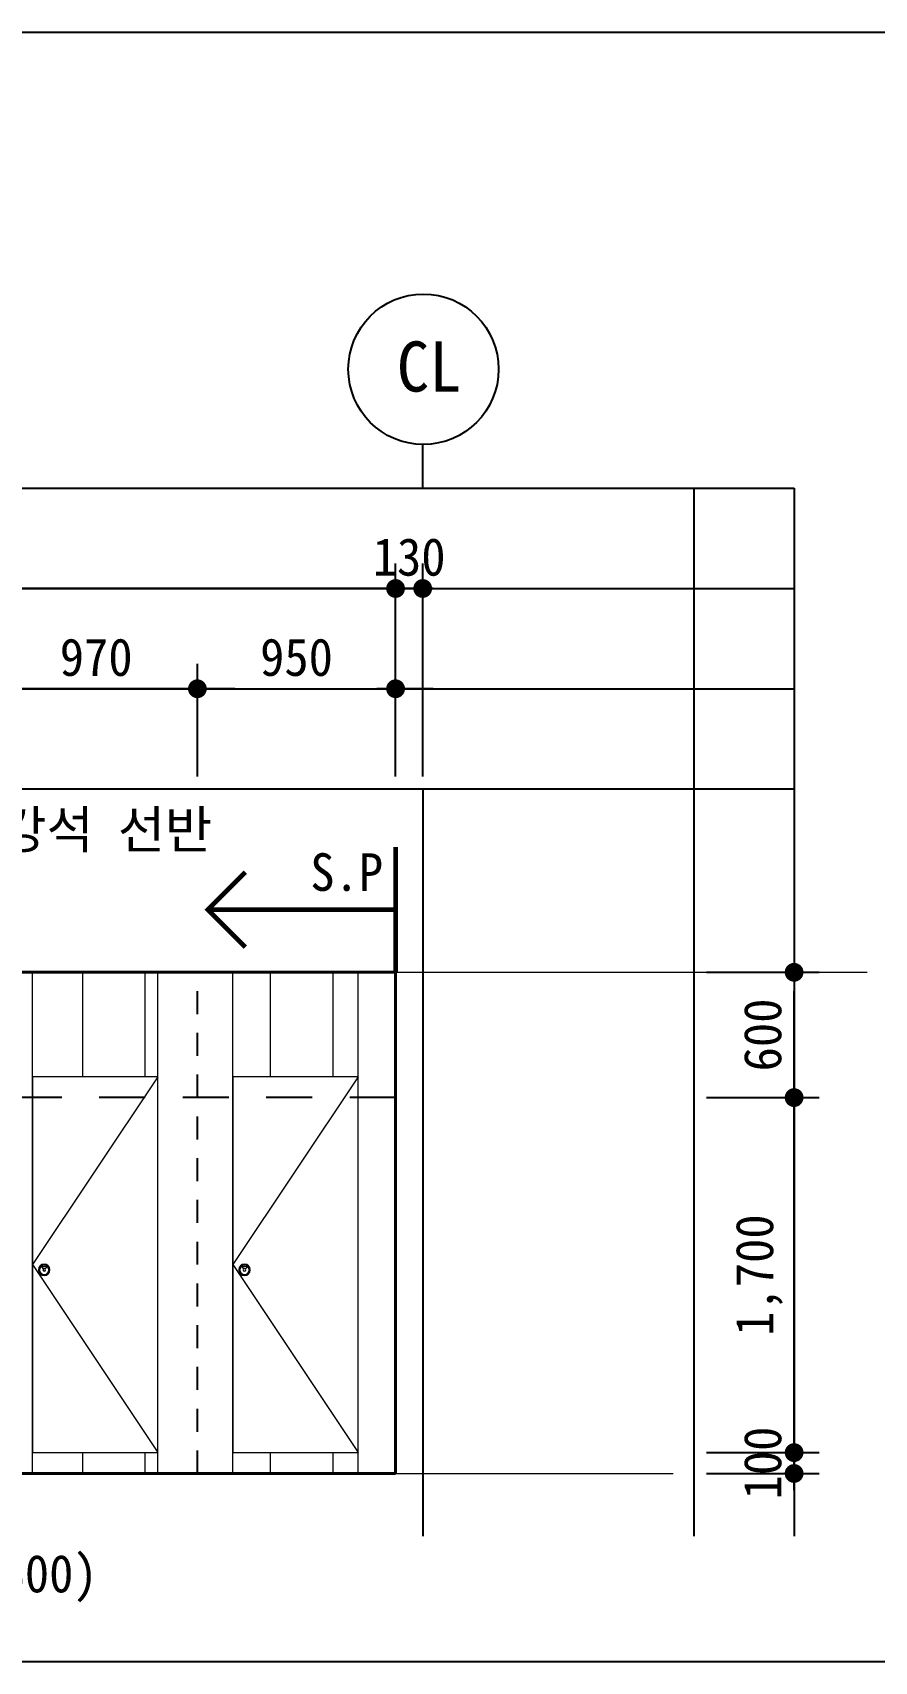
# Model space of a CAD drawing. Header units: millimetres. Extents: x -423835 to -174325, y -1379898 to -1311126.
# Drawn here: x -416644 to -412609, y -1371132 to -1363332 of the extents above; entities that cross this region are included whole.
import ezdxf
from ezdxf.enums import TextEntityAlignment as Align

# ---------------------------------------------------------------- set-up
doc = ezdxf.new("R2010")
doc.units = ezdxf.units.MM
doc.header["$LTSCALE"] = 100
doc.header["$MEASUREMENT"] = 0
doc.header["$PDSIZE"] = -10
doc.linetypes.add('HID', pattern=[2, 1.1, -0.9])
doc.layers.get('0').update_dxf_attribs({"linetype": 'CONTINUOUS'})
doc.layers.get('Defpoints').update_dxf_attribs({"color": 153, "linetype": 'CONTINUOUS'})
for name, color, linetype, lineweight in [('A-AXIS-BUBL', 7, 'CONTINUOUS', 25), ('A-DWXK-OPEN', 1, 'HID', 15), ('A-ELEV-LIN1', 2, 'CONTINUOUS', 40), ('A-MKXS-TEXT1', 3, 'CONTINUOUS', 25), ('A-WAXK-PATT', 8, 'CONTINUOUS', 18), ('A-WAXM-CUBI', 6, 'CONTINUOUS', 20), ('A-XXXX-FIN2', 6, 'CONTINUOUS', 20), ('A-XXXX-TXT2', 3, 'CONTINUOUS', 25)]:
    doc.layers.add(name, color=color, linetype=linetype, lineweight=lineweight)
for name, color, linetype in [('A-DIMS', 7, 'CONTINUOUS'), ('AA-AXIS-LINE-1', 1, 'CONTINUOUS'), ('AA-TEX-3', 3, 'CONTINUOUS'), ('IN-F-PAT', 8, 'CONTINUOUS'), ('IN-TEXT-FIN', 3, 'CONTINUOUS'), ('방수', 7, 'HID')]:
    doc.layers.add(name, color=color, linetype=linetype)
doc.layers.add('A-XXXX-NPLT', color=144, linetype='CONTINUOUS', lineweight=0, plot=False)
doc.styles.add('HY울릉도L', font='')
doc.styles.add('돋움체', font='')
doc.styles.get('HY울릉도L').set_extended_font_data('HYwulM')
doc.styles.get('돋움체').set_extended_font_data('DotumChe')
doc.dimstyles.new('CDIM', dxfattribs={"dimtxt": 3, "dimasz": 1.5, "dimexe": 2, "dimexo": 1, "dimgap": 1, "dimtad": 1, "dimdec": 0, "dimrnd": 0.5, "dimzin": 0, "dimdsep": 32, "dimlunit": 6, "dimtxsty": 'HY울릉도L', "dimblk1": '_CIDOT', "dimblk2": '_CIDOT', "dimsah": 1, "dimcen": 5.5, "dimclrd": 2, "dimclre": 2, "dimclrt": 7, "dimadec": 0, "dimazin": 0, "dimtfac": 1, "dimtdec": 0, "dimtix": 1, "dimtmove": 2, "dimatfit": 1, "dimldrblk": '_CIDOT', "dimfxl": 1, "dimtolj": 1, "dimtzin": 0, "dimlwd": -1, "dimarcsym": 0})
pattern_1 = [(90, (-414904.17, -1370232.08), (-300, 2e-14), []), (180, (-414904.2, -1370232.1), (-7e-14, -600), [])]

# ---------------------------------------------------------------- blocks, each defined once
blk = doc.blocks.new('_CIDOT')
at = {"color": 0, "linetype": 'ByBlock'}
blk.add_line((2, 0), (-1, 0), dxfattribs=at)
at = {"color": 0, "linetype": 'ByBlock', "const_width": 0.5}
blk.add_lwpolyline([(-0.25, 0, 1), (0.25, 0, 1)], format="xyb", close=True, dxfattribs=at)
blk = doc.blocks.new('*D424')
at = {"layer": 'A-DIMS', "lineweight": -2, "transparency": 16777216}
for p, q in [((-420394.2, -1366894.3), (-420394.2, -1365874.3)), ((-414904.2, -1366814.3), (-414904.2, -1365874.3))]:
    blk.add_line(p, q, dxfattribs=at)
at = {"layer": 'A-DIMS', "transparency": 16777216}
blk.add_line((-414994.2, -1365994.3), (-420304.2, -1365994.3), dxfattribs=at)
at = {"layer": 'Defpoints', "color": 0, "transparency": 16777216}
for p in [(-420394.2, -1365994.3), (-414904.2, -1366874.3), (-420394.2, -1366954.3)]:
    blk.add_point(p, dxfattribs=at)
at = {"layer": 'A-DIMS', "transparency": 16777216, "xscale": 90, "yscale": 90, "zscale": 90, "rotation": 180}
blk.add_blockref('_CIDOT', (-420394.2, -1365994.3), dxfattribs=at)
at = {"layer": 'A-DIMS', "transparency": 16777216, "xscale": 90, "yscale": 90, "zscale": 90}
blk.add_blockref('_CIDOT', (-414904.2, -1365994.3), dxfattribs=at)
at = {"layer": 'A-DIMS', "color": 3, "transparency": 16777216, "insert": (-417649.2, -1365827.2), "char_height": 180, "attachment_point": 5, "style": '돋움체'}
blk.add_mtext('\\A1;5,490', dxfattribs=at)
blk = doc.blocks.new('*D425')
at = {"layer": 'A-DIMS', "lineweight": -2, "transparency": 16777216}
for p, q in [((-414904.2, -1366894.3), (-414904.2, -1365874.3)), ((-414774.2, -1366894.3), (-414774.2, -1365874.3))]:
    blk.add_line(p, q, dxfattribs=at)
at = {"layer": 'A-DIMS', "transparency": 16777216}
for p, q in [((-414994.2, -1365994.3), (-415084.2, -1365994.3)), ((-414774.2, -1365994.3), (-414904.2, -1365994.3)), ((-414684.2, -1365994.3), (-414594.2, -1365994.3))]:
    blk.add_line(p, q, dxfattribs=at)
at = {"layer": 'Defpoints', "color": 0, "transparency": 16777216}
for p in [(-414904.2, -1365994.3), (-414904.2, -1366954.3), (-414774.2, -1366954.3)]:
    blk.add_point(p, dxfattribs=at)
at = {"layer": 'A-DIMS', "transparency": 16777216, "xscale": 90, "yscale": 90, "zscale": 90}
blk.add_blockref('_CIDOT', (-414904.2, -1365994.3), dxfattribs=at)
at = {"layer": 'A-DIMS', "transparency": 16777216, "xscale": 90, "yscale": 90, "zscale": 90, "rotation": 180}
blk.add_blockref('_CIDOT', (-414774.2, -1365994.3), dxfattribs=at)
at = {"layer": 'A-DIMS', "color": 3, "transparency": 16777216, "insert": (-414839.2, -1365844.2), "char_height": 180, "attachment_point": 5, "style": '돋움체'}
blk.add_mtext('\\A1;130', dxfattribs=at)
blk = doc.blocks.new('큐비클')
at = {"layer": 'A-DWXK-OPEN', "ltscale": 50}
blk.add_lwpolyline([(0, 1900), (600, 1000), (0, 100)], dxfattribs=at)
at = {"layer": 'A-WAXM-CUBI'}
for p, q in [((0, 0), (0, 2400)), ((600, 0), (600, 2400)), ((532, 987.7), (539.1, 980.6)), ((556, 987.7), (548.9, 980.6))]:
    blk.add_line(p, q, dxfattribs=at)
blk.add_lwpolyline([(600, 100), (0, 100), (0, 1900), (600, 1900)], close=True, dxfattribs=at)
for radius in [27.5, 22.8, 6]:
    blk.add_circle((544, 975), radius, dxfattribs=at)
for radius, start, end in [(17.5, 46.63725, 133.36275), (7.5, 48.82255, 131.17745)]:
    blk.add_arc((544, 975), radius, start, end, dxfattribs=at)
blk = doc.blocks.new('*D429')
at = {"layer": 'A-DIMS', "transparency": 16777216}
for p, q in [((-412994.2, -1370042.1), (-412994.2, -1369952.1)), ((-412994.2, -1370232.1), (-412994.2, -1370132.1)), ((-412994.2, -1370322.1), (-412994.2, -1370412.1))]:
    blk.add_line(p, q, dxfattribs=at)
at = {"layer": 'A-DIMS', "lineweight": -2, "transparency": 16777216}
for p, q in [((-413414.2, -1370132.1), (-412874.2, -1370132.1)), ((-413414.2, -1370232.1), (-412874.2, -1370232.1))]:
    blk.add_line(p, q, dxfattribs=at)
at = {"layer": 'Defpoints', "color": 0, "transparency": 16777216}
for p in [(-413474.2, -1370132.1), (-412994.2, -1370132.1), (-413474.2, -1370232.1)]:
    blk.add_point(p, dxfattribs=at)
at = {"layer": 'A-DIMS', "transparency": 16777216, "xscale": 90, "yscale": 90, "zscale": 90}
for p, rotation in [((-412994.2, -1370132.1), 270), ((-412994.2, -1370232.1), 90)]:
    blk.add_blockref('_CIDOT', p, dxfattribs=dict(at, rotation=rotation))
at = {"layer": 'A-DIMS', "color": 3, "transparency": 16777216, "insert": (-413144.3, -1370182.1), "char_height": 180, "attachment_point": 5, "rotation": 90, "style": '돋움체'}
blk.add_mtext('\\A1;100', dxfattribs=at)
blk = doc.blocks.new('*D430')
at = {"layer": 'A-DIMS', "lineweight": -2, "transparency": 16777216}
for p, q in [((-413414.2, -1368432.1), (-412874.2, -1368432.1)), ((-413414.2, -1370132.1), (-412874.2, -1370132.1))]:
    blk.add_line(p, q, dxfattribs=at)
at = {"layer": 'A-DIMS', "transparency": 16777216}
blk.add_line((-412994.2, -1370042.1), (-412994.2, -1368522.1), dxfattribs=at)
at = {"layer": 'Defpoints', "color": 0, "transparency": 16777216}
for p in [(-413474.2, -1368432.1), (-412994.2, -1368432.1), (-413474.2, -1370132.1)]:
    blk.add_point(p, dxfattribs=at)
at = {"layer": 'A-DIMS', "transparency": 16777216, "xscale": 90, "yscale": 90, "zscale": 90}
for p, rotation in [((-412994.2, -1368432.1), 90), ((-412994.2, -1370132.1), 270)]:
    blk.add_blockref('_CIDOT', p, dxfattribs=dict(at, rotation=rotation))
at = {"layer": 'A-DIMS', "color": 3, "transparency": 16777216, "insert": (-413161.3, -1369282.1), "char_height": 180, "attachment_point": 5, "rotation": 90, "style": '돋움체'}
blk.add_mtext('\\A1;1,700', dxfattribs=at)
blk = doc.blocks.new('*D433')
at = {"layer": 'A-DIMS', "lineweight": -2, "transparency": 16777216}
for p, q in [((-416824.2, -1366894.3), (-416824.2, -1366354.3)), ((-415854.2, -1366894.3), (-415854.2, -1366354.3))]:
    blk.add_line(p, q, dxfattribs=at)
at = {"layer": 'A-DIMS', "transparency": 16777216}
blk.add_line((-415944.2, -1366474.3), (-416734.2, -1366474.3), dxfattribs=at)
at = {"layer": 'Defpoints', "color": 0, "transparency": 16777216}
for p in [(-416824.2, -1366474.3), (-416824.2, -1366954.3), (-415854.2, -1366954.3)]:
    blk.add_point(p, dxfattribs=at)
at = {"layer": 'A-DIMS', "transparency": 16777216, "xscale": 90, "yscale": 90, "zscale": 90, "rotation": 180}
blk.add_blockref('_CIDOT', (-416824.2, -1366474.3), dxfattribs=at)
at = {"layer": 'A-DIMS', "transparency": 16777216, "xscale": 90, "yscale": 90, "zscale": 90}
blk.add_blockref('_CIDOT', (-415854.2, -1366474.3), dxfattribs=at)
at = {"layer": 'A-DIMS', "color": 3, "transparency": 16777216, "insert": (-416339.2, -1366324.2), "char_height": 180, "attachment_point": 5, "style": '돋움체'}
blk.add_mtext('\\A1;970', dxfattribs=at)
blk = doc.blocks.new('A$C028158C4')
at = {"layer": 'A-AXIS-BUBL', "ltscale": 0.2}
blk.add_line((0, 0), (0, 175.2), dxfattribs=at)
blk.add_circle((2.9, 475.4), 300.3, dxfattribs=at)
blk = doc.blocks.new('*D807')
at = {"layer": 'A-DIMS', "lineweight": -2, "transparency": 16777216}
for p, q in [((-413414.2, -1367832.1), (-412874.2, -1367832.1)), ((-413414.2, -1368432.1), (-412874.2, -1368432.1))]:
    blk.add_line(p, q, dxfattribs=at)
at = {"layer": 'A-DIMS', "transparency": 16777216}
blk.add_line((-412994.2, -1368342.1), (-412994.2, -1367922.1), dxfattribs=at)
at = {"layer": 'Defpoints', "color": 0, "transparency": 16777216}
for p in [(-413474.2, -1367832.1), (-412994.2, -1367832.1), (-413474.2, -1368432.1)]:
    blk.add_point(p, dxfattribs=at)
at = {"layer": 'A-DIMS', "transparency": 16777216, "xscale": 90, "yscale": 90, "zscale": 90}
for p, rotation in [((-412994.2, -1367832.1), 90), ((-412994.2, -1368432.1), 270)]:
    blk.add_blockref('_CIDOT', p, dxfattribs=dict(at, rotation=rotation))
at = {"layer": 'A-DIMS', "color": 3, "transparency": 16777216, "insert": (-413144.3, -1368132.1), "char_height": 180, "attachment_point": 5, "rotation": 90, "style": '돋움체'}
blk.add_mtext('\\A1;600', dxfattribs=at)
blk = doc.blocks.new('*D916')
at = {"layer": 'A-DIMS', "lineweight": -2, "transparency": 16777216}
for p, q in [((-415854.2, -1366894.3), (-415854.2, -1366354.3)), ((-414904.2, -1366894.3), (-414904.2, -1366354.3))]:
    blk.add_line(p, q, dxfattribs=at)
at = {"layer": 'A-DIMS', "transparency": 16777216}
blk.add_line((-415764.2, -1366474.3), (-414994.2, -1366474.3), dxfattribs=at)
at = {"layer": 'Defpoints', "color": 0, "transparency": 16777216}
for p in [(-414904.2, -1366474.3), (-415854.2, -1366954.3), (-414904.2, -1366954.3)]:
    blk.add_point(p, dxfattribs=at)
at = {"layer": 'A-DIMS', "transparency": 16777216, "xscale": 90, "yscale": 90, "zscale": 90, "rotation": 180}
blk.add_blockref('_CIDOT', (-415854.2, -1366474.3), dxfattribs=at)
at = {"layer": 'A-DIMS', "transparency": 16777216, "xscale": 90, "yscale": 90, "zscale": 90}
blk.add_blockref('_CIDOT', (-414904.2, -1366474.3), dxfattribs=at)
at = {"layer": 'A-DIMS', "color": 3, "transparency": 16777216, "insert": (-415379.2, -1366324.2), "char_height": 180, "attachment_point": 5, "style": '돋움체'}
blk.add_mtext('\\A1;950', dxfattribs=at)

msp = doc.modelspace()

# ---------------------------------------------------------------- hatches: boundary and pattern name
at = {"layer": 'A-WAXK-PATT'}
h = msp.add_hatch(dxfattribs=at)
h.set_pattern_fill('벽타일63', color=256, angle=90)
h.set_pattern_definition(pattern_1)
h.paths.add_polyline_path([(-416024.2, -1367832.1), (-416624.2, -1367832.1), (-416624.2, -1368332.1), (-416024.2, -1368332.1)])
h = msp.add_hatch(dxfattribs=at)
h.set_pattern_fill('벽타일63', color=256, angle=90)
h.set_pattern_definition(pattern_1)
h.paths.add_polyline_path([(-415064.2, -1367832.1), (-415664.2, -1367832.1), (-415664.2, -1368332.1), (-415064.2, -1368332.1)])
h = msp.add_hatch(dxfattribs=at)
h.set_pattern_fill('벽타일63', color=256, angle=90)
h.set_pattern_definition(pattern_1)
h.paths.add_polyline_path([(-416024.2, -1370132.1), (-416624.2, -1370132.1), (-416624.2, -1370232.1), (-416024.2, -1370232.1)])
h = msp.add_hatch(dxfattribs=at)
h.set_pattern_fill('벽타일63', color=256, angle=90)
h.set_pattern_definition(pattern_1)
h.paths.add_polyline_path([(-415064.2, -1370132.1), (-415664.2, -1370132.1), (-415664.2, -1370232.1), (-415064.2, -1370232.1)])

# ---------------------------------------------------------------- linework, layer by layer
at = {"color": 3, "ltscale": 2}
for p, q in [((-379750.4, -1363332.1), (-423835.4, -1363332.1)), ((-423835.4, -1371132.1), (-379750.4, -1371132.1))]:
    msp.add_line(p, q, dxfattribs=at)
at = {"layer": 'A-ELEV-LIN1'}
msp.add_line((-420394.2, -1370232.1), (-414904.2, -1370232.1), dxfattribs=at)
msp.add_lwpolyline([(-420394.2, -1370232.1), (-420394.2, -1367832.1), (-414904.2, -1367832.1), (-414904.2, -1370232.1)], dxfattribs=at)
at = {"layer": 'A-XXXX-FIN2'}
msp.add_line((-421824.2, -1370232.1), (-413574.2, -1370232.1), dxfattribs=at)
at = {"layer": 'A-XXXX-NPLT'}
msp.add_line((-421994.2, -1367832.1), (-412644.2, -1367832.1), dxfattribs=at)
at = {"layer": 'AA-AXIS-LINE-1'}
msp.add_line((-414774.2, -1366954.3), (-414774.2, -1370532.1), dxfattribs=at)
at = {"layer": 'Defpoints'}
for p, q in [((-422684.2, -1365514.3), (-412994.2, -1365514.3)), ((-413474.2, -1365514.3), (-413474.2, -1370532.1)), ((-412994.2, -1365514.3), (-412994.2, -1370532.1)), ((-422684.2, -1365994.3), (-412994.2, -1365994.3)), ((-422684.2, -1366474.3), (-412994.2, -1366474.3)), ((-422684.2, -1366954.3), (-412994.2, -1366954.3))]:
    msp.add_line(p, q, dxfattribs=at)
at = {"layer": 'IN-F-PAT', "color": 2, "const_width": 22.5}
for points in [[(-414904.2, -1367832.1), (-414904.2, -1367232.1)], [(-415624.2, -1367352.1), (-415804.2, -1367532.1), (-415624.2, -1367712.1)], [(-414904.2, -1367532.1), (-415804.2, -1367532.1)]]:
    msp.add_lwpolyline(points, dxfattribs=at)
at = {"layer": '방수', "color": 8}
msp.add_line((-415854.2, -1370232.1), (-415854.2, -1367832.1), dxfattribs=at)
at = {"layer": '방수', "color": 2, "ltscale": 2}
msp.add_lwpolyline([(-414904.2, -1368432.1), (-420394.2, -1368432.1)], dxfattribs=at)

# ---------------------------------------------------------------- block references
at = {"xscale": 1.198871389330295, "yscale": 1.198871389330295, "zscale": 1.198871389330295}
msp.add_blockref('A$C028158C4', (-414774.2, -1365514.3), dxfattribs=at)
at = {"xscale": -1}
for p in [(-416044.2, -1370232.1), (-415084.2, -1370232.1)]:
    msp.add_blockref('큐비클', p, dxfattribs=at)

# ---------------------------------------------------------------- texts
at = {"layer": 'A-MKXS-TEXT1', "style": '돋움체'}
msp.add_text('THK7 도기질타일(300X600)', height=180, dxfattribs=at).set_placement((-419090, -1370711.5), align=Align.MIDDLE_LEFT)
at = {"layer": 'A-XXXX-TXT2', "ltscale": 0.2, "style": '돋움체'}
msp.add_text('CL', height=240, dxfattribs=at).set_placement((-414743.5, -1364931.1), align=Align.MIDDLE)
at = {"layer": 'AA-TEX-3', "style": '돋움체'}
msp.add_text('THK20 화강석 선반', height=180, dxfattribs=at).set_placement((-417727.2, -1367148.8), align=Align.MIDDLE_LEFT)
at = {"layer": 'IN-TEXT-FIN', "color": 2, "style": '돋움체'}
msp.add_text('S.P', height=180, dxfattribs=at).set_placement((-414964.2, -1367352.1), align=Align.MIDDLE_RIGHT)

# ---------------------------------------------------------------- dimensions: what is measured, and where the dimension line sits
at = {"layer": 'A-DIMS'}
for base, p1, p2, picture, middle in [((-420394.2, -1365994.3), (-414904.2, -1366874.3), (-420394.2, -1366954.3), '*D424', (-417649.2, -1365827.2)), ((-414904.2, -1365994.3), (-414774.2, -1366954.3), (-414904.2, -1366954.3), '*D425', (-414839.2, -1365844.2)), ((-416824.2, -1366474.3), (-415854.2, -1366954.3), (-416824.2, -1366954.3), '*D433', (-416339.2, -1366324.2))]:
    dim = msp.add_linear_dim(base=base, p1=p1, p2=p2, dimstyle='CDIM', override={"dimscale": 60, "dimtxsty": '돋움체', "dimclrd": 256, "dimclre": 256, "dimclrt": 3}, dxfattribs=at)
    dim.commit()
    dim.dimension.update_dxf_attribs({"geometry": picture, "text_midpoint": middle})
for base, p1, p2, angle, picture, middle in [((-414904.2, -1366474.3), (-415854.2, -1366954.3), (-414904.2, -1366954.3), 180, '*D916', (-415379.2, -1366324.2)), ((-412994.2, -1367832.1), (-413474.2, -1368432.1), (-413474.2, -1367832.1), 90, '*D807', (-413144.3, -1368132.1)), ((-412994.2, -1368432.1), (-413474.2, -1370132.1), (-413474.2, -1368432.1), 90, '*D430', (-413161.3, -1369282.1)), ((-412994.2, -1370132.1), (-413474.2, -1370232.1), (-413474.2, -1370132.1), 90, '*D429', (-413144.3, -1370182.1))]:
    dim = msp.add_linear_dim(base=base, p1=p1, p2=p2, angle=angle, dimstyle='CDIM', override={"dimscale": 60, "dimtxsty": '돋움체', "dimclrd": 256, "dimclre": 256, "dimclrt": 3}, dxfattribs=at)
    dim.commit()
    dim.dimension.update_dxf_attribs({"geometry": picture, "text_midpoint": middle})

doc.saveas('drawing.dxf')
